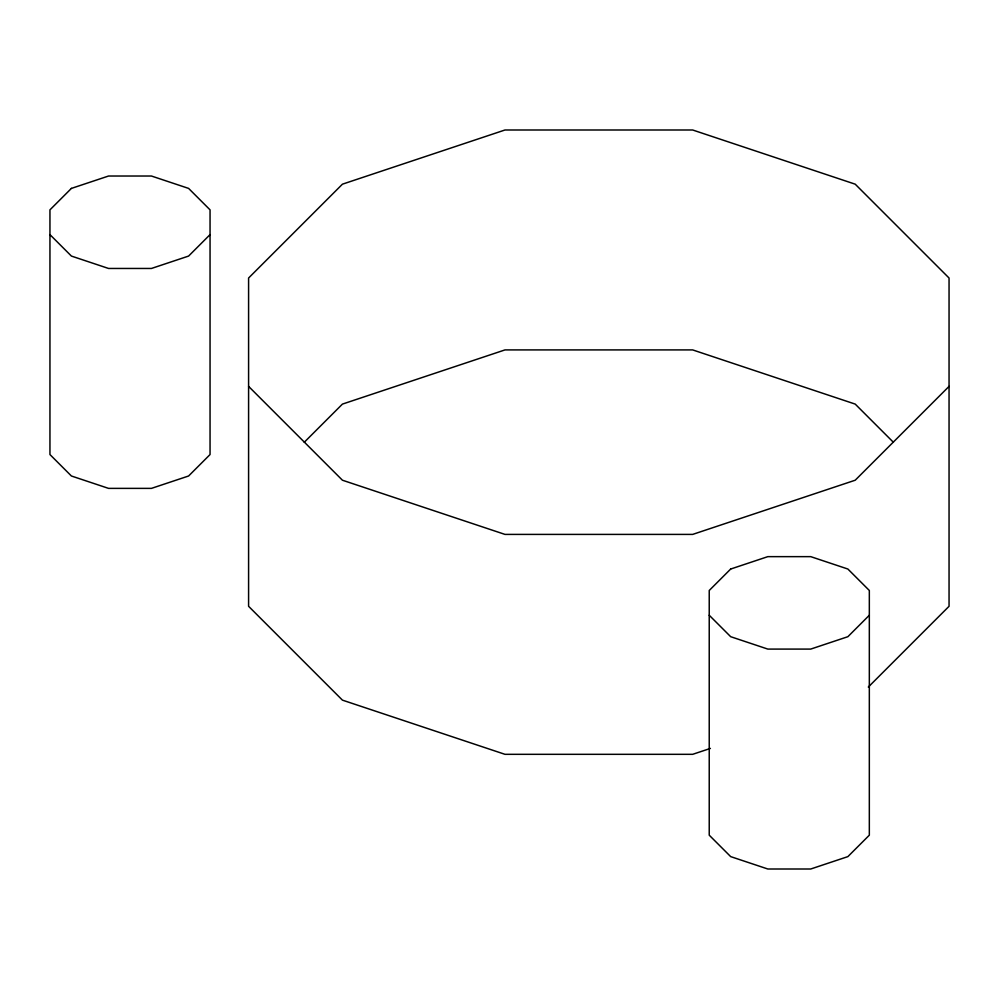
<?xml version="1.0" encoding="UTF-8"?>
<svg xmlns="http://www.w3.org/2000/svg" width="999" height="999" viewBox="0 0 999 999"><rect width="100%" height="100%" fill="white"/><g stroke="black" fill="none" stroke-linecap="round" stroke-linejoin="round"><path stroke-width="1.5" d="M210.052 234.615L188.599 256.069L151.448 268.456L108.554 268.456L71.404 256.069L49.95 234.615M304.245 442.282L342.432 404.096L504.982 349.912L692.669 349.912L855.206 404.096L893.393 442.282M949.05 386.376L855.206 480.219L692.669 534.403L504.982 534.403L342.432 480.219L248.589 386.376M869.33 615.247L847.876 636.7L810.726 649.088L767.831 649.088L730.681 636.7L709.228 615.247M868.306 687.05L949.05 606.293L949.05 278.022L855.206 184.178L692.669 129.995L504.982 129.995L342.432 184.178L248.589 278.022L248.589 606.293L342.432 700.137L504.982 754.32L692.669 754.32L710.401 748.413M71.404 188.399L49.95 209.852L49.95 454.545L71.404 475.999L108.554 488.374L151.448 488.374L188.599 475.999L210.052 454.545L210.052 209.852L188.599 188.399L151.448 176.024L108.554 176.024L71.404 188.399M730.681 569.03L709.228 590.484L709.228 835.176L730.681 856.618L767.831 869.005L810.726 869.005L847.876 856.618L869.33 835.176L869.33 590.484L847.876 569.03L810.726 556.643L767.831 556.643L730.681 569.03"/></g></svg>
